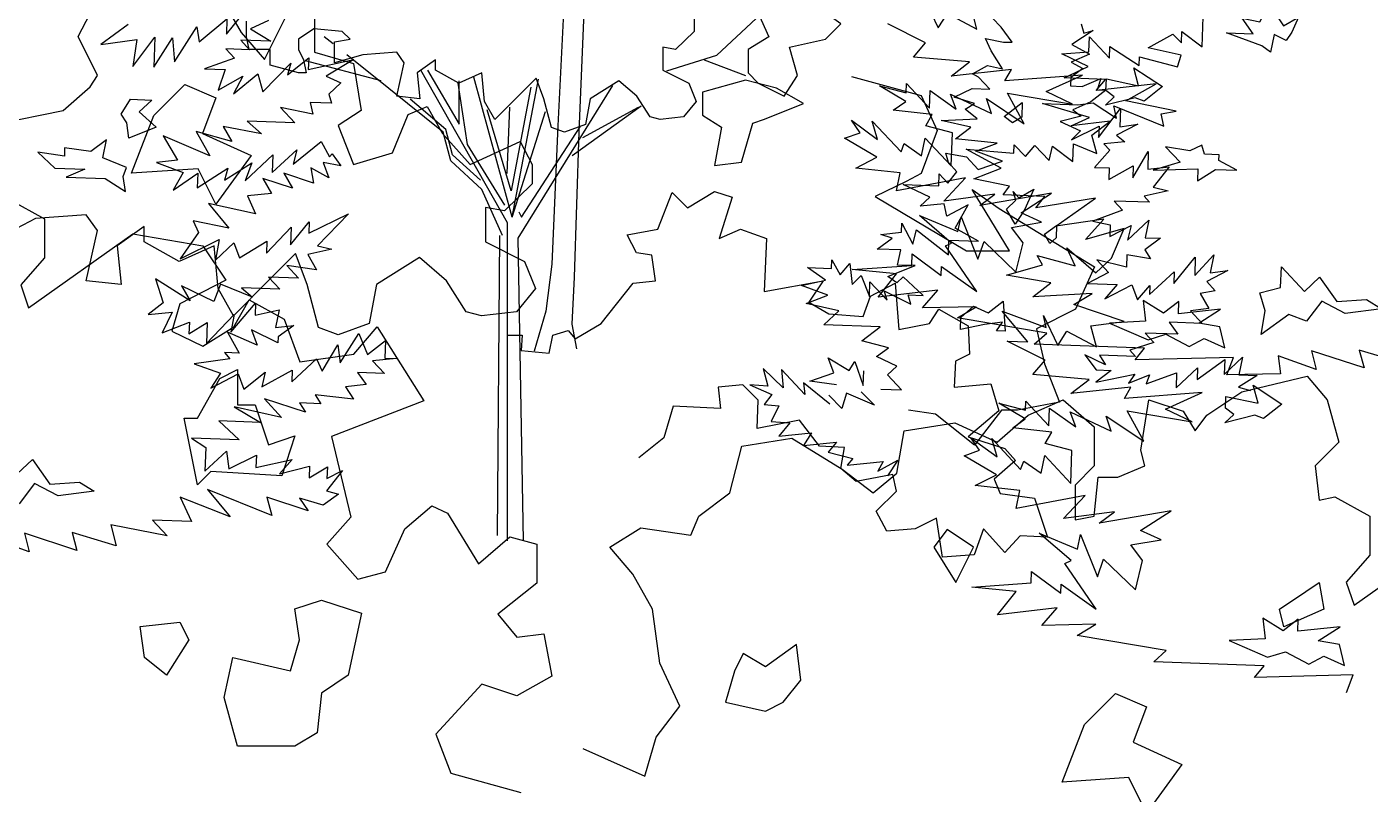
# Model space of a CAD drawing. Header units: inches. Extents: x 11.9 to 85.3, y 21.1 to 37.4.
# Drawn here: x 39.151 to 39.69, y 23.274 to 23.582 of the extents above; entities that cross this region are included whole.
import ezdxf

# ---------------------------------------------------------------- set-up
doc = ezdxf.new("R2010")
doc.units = ezdxf.units.IN
doc.header["$MEASUREMENT"] = 0
doc.layers.add('CAY', color=94, linetype='Continuous')
doc.layers.add('CAY-3', color=61, linetype='Continuous')

# ---------------------------------------------------------------- blocks, each defined once
blk = doc.blocks.new('A$C76451831')
at = {"layer": 'CAY'}
for p, q in [((2449, 1990.1), (2441.2, 1998.5)), ((2520.7, 1993), (2523.1, 1984.8)), ((2459, 1976.6), (2449, 1990.1)), ((2531.4, 1987.2), (2512.4, 1974.7)), ((2523.1, 1984.8), (2531.4, 1987.2)), ((2435.1, 1980.1), (2451.3, 1976.8)), ((2440.1, 1969.1), (2435.1, 1980.1)), ((2450.4, 1952.9), (2440.1, 1969.1)), ((2451.3, 1976.8), (2459, 1976.6)), ((2512.4, 1974.7), (2527.9, 1966)), ((2527.9, 1966), (2511.8, 1958.9)), ((2511.8, 1958.9), (2522, 1953.1)), ((2423.5, 1948.4), (2437, 1956)), ((2428.9, 1945.4), (2423.5, 1948.4)), ((2438.9, 1934.7), (2428.9, 1945.4)), ((2437, 1956), (2450.4, 1952.9)), ((2511.3, 1945.3), (2511.1, 1937.6)), ((2522, 1953.1), (2511.3, 1945.3)), ((2407, 1927.6), (2423.1, 1935.2)), ((2423.1, 1935.2), (2438.9, 1934.7)), ((2511.1, 1937.6), (2521.5, 1937.2)), ((2521.5, 1937.2), (2538.1, 1944.4)), ((2542.7, 1933.8), (2529.2, 1923.4)), ((2538.1, 1944.4), (2535, 1934)), ((2535, 1934), (2542.7, 1933.8)), ((2425.3, 1922), (2407, 1927.6)), ((2417, 1916.8), (2425.3, 1922)), ((2529.2, 1923.4), (2513.1, 1916.2)), ((2427.6, 1908.3), (2417, 1916.8)), ((2520.6, 1910.5), (2501.8, 1905.7)), ((2513.1, 1916.2), (2520.6, 1910.5)), ((2536.2, 1891.4), (2555.7, 1917.4)), ((2555.7, 1917.4), (2555.1, 1901.1)), ((2395.4, 1906.7), (2427.6, 1908.3)), ((2421.9, 1900.8), (2395.4, 1906.7)), ((2408.4, 1890.4), (2421.9, 1900.8)), ((2501.8, 1905.7), (2520.1, 1897.4)), ((2512.1, 1889.5), (2536.6, 1901.8)), ((2520.1, 1897.4), (2512.1, 1889.5)), ((2536.6, 1901.8), (2536.2, 1891.4)), ((2571.1, 1903.3), (2552.1, 1893.5)), ((2555.1, 1901.1), (2571.1, 1903.3)), ((2445.4, 1886.4), (2408.4, 1890.4)), ((2426.6, 1879.3), (2445.4, 1886.4)), ((2559.6, 1887.8), (2541, 1885.8)), ((2541, 1885.8), (2546.2, 1880.1)), ((2552.1, 1893.5), (2559.6, 1887.8)), ((2402.2, 1869.3), (2399.8, 1877.6)), ((2399.8, 1877.6), (2418.2, 1874.2)), ((2418.2, 1874.2), (2428.7, 1862.9)), ((2450.3, 1870.4), (2426.6, 1879.3)), ((2546.2, 1880.1), (2532.6, 1864.8)), ((2566.7, 1855.4), (2580.6, 1878.9)), ((2580.6, 1878.9), (2580.1, 1863.1)), ((2401.6, 1850.7), (2409.6, 1860.9)), ((2409.6, 1860.9), (2402.2, 1869.3)), ((2428.7, 1862.9), (2450.3, 1870.4)), ((2532.6, 1864.8), (2545.7, 1864.3)), ((2545.3, 1853.9), (2567, 1866.3)), ((2545.7, 1864.3), (2545.3, 1853.9)), ((2567, 1866.3), (2566.7, 1855.4)), ((2580.1, 1863.1), (2599.2, 1865.2)), ((2599.2, 1865.2), (2585, 1847.1)), ((2361.6, 1849.4), (2393.3, 1848.3)), ((2385.3, 1838.2), (2361.6, 1849.4)), ((2393.3, 1848.3), (2393.7, 1859.2)), ((2393.7, 1859.2), (2401.6, 1850.7)), ((2376.8, 1830.3), (2385.3, 1838.2)), ((2598.4, 1843.9), (2577, 1839.2)), ((2577, 1839.2), (2581.8, 1833.6)), ((2585, 1847.1), (2598.4, 1843.9)), ((1563, 1836), (1594.3, 1818.9)), ((2398.2, 1832.3), (2376.8, 1830.3)), ((2400.5, 1821.3), (2398.2, 1832.3)), ((2419.5, 1831.5), (2400.5, 1821.3)), ((2407.9, 1810.6), (2419.5, 1831.5)), ((2557.5, 1826.7), (2530.9, 1816.8)), ((2581.8, 1833.6), (2550.1, 1834.7)), ((2550.1, 1834.7), (2557.5, 1826.7)), ((1594.3, 1818.9), (1594.3, 1784.1)), ((2360.1, 1806.9), (2360.4, 1815)), ((2360.4, 1815), (2370.2, 1796.1)), ((2530.9, 1816.8), (2546.6, 1813.5)), ((2546.6, 1813.5), (2546.3, 1803.1)), ((2546.3, 1803.1), (2565.2, 1812.8)), ((2562, 1799.8), (2581.2, 1817.7)), ((2565.2, 1812.8), (2562, 1799.8)), ((2581.2, 1817.7), (2577.9, 1802)), ((1580.1, 1739.3), (1673.3, 1805.4)), ((1673.3, 1805.4), (1735.8, 1794.7)), ((2338.3, 1791.8), (2351.8, 1801.7)), ((2341.5, 1804.8), (2360.1, 1806.9)), ((2351.8, 1801.7), (2341.5, 1804.8)), ((2370.2, 1796.1), (2373.4, 1809.1)), ((2373.4, 1809.1), (2402, 1786.8)), ((2428.8, 1799), (2407.9, 1810.6)), ((2591.5, 1801.5), (2577.6, 1791.1)), ((2577.9, 1802), (2591.5, 1801.5)), ((1735.8, 1794.7), (1756.4, 1764.1)), ((2359.6, 1791), (2338.3, 1791.8)), ((2356.4, 1777.5), (2359.6, 1791)), ((2402, 1786.8), (2402.5, 1799.9)), ((2402.5, 1799.9), (2428.8, 1799)), ((2577.6, 1791.1), (2582.7, 1783.2)), ((1594.3, 1784.1), (1573, 1759.9)), ((2297.4, 1774.6), (2297.7, 1782.3)), ((2297.7, 1782.3), (2305.3, 1768.9)), ((2305.3, 1768.9), (2313.9, 1779)), ((2313.9, 1779), (2315.9, 1760.3)), ((2347.9, 1767.4), (2372.2, 1777)), ((2372.2, 1777), (2356.4, 1777.5)), ((2561.2, 1775.8), (2534.7, 1782.2)), ((2534.7, 1782.2), (2545.1, 1770.9)), ((2561.5, 1786.7), (2561.2, 1775.8)), ((2582.7, 1783.2), (2561.5, 1786.7)), ((2603.3, 1761.2), (2622.6, 1784.5)), ((2622.1, 1768.2), (2639, 1786.7)), ((2622.6, 1784.5), (2622.1, 1768.2)), ((2639, 1786.7), (2635.8, 1770.5)), ((2292, 1763.9), (2276.1, 1775.3)), ((2276.1, 1775.3), (2297.4, 1774.6)), ((2315.9, 1760.3), (2323.9, 1768.2)), ((2323.9, 1768.2), (2331.4, 1749.4)), ((2355.9, 1761.7), (2347.9, 1767.4)), ((2361.5, 1766.9), (2355.9, 1761.7)), ((2379.5, 1750.4), (2361.5, 1766.9)), ((2545.1, 1770.9), (2526.2, 1761.2)), ((2581.6, 1751.1), (2603.6, 1771.6)), ((2603.6, 1771.6), (2603.3, 1761.2)), ((2651.7, 1772.6), (2632.8, 1762.9)), ((2635.8, 1770.5), (2651.7, 1772.6)), ((1573, 1759.9), (1580.1, 1739.3)), ((1756.4, 1764.1), (1715.1, 1742.8)), ((2270.6, 1759.2), (2292, 1763.9)), ((2294.3, 1750.7), (2270.6, 1759.2)), ((2331.4, 1749.4), (2331.9, 1762.5)), ((2331.9, 1762.5), (2347.1, 1746.1)), ((2347.1, 1746.1), (2344.7, 1754.4)), ((2344.7, 1754.4), (2368.3, 1742.7)), ((2526.2, 1761.2), (2552.9, 1760.2)), ((2552.9, 1760.2), (2541.6, 1747.5)), ((2541.6, 1747.5), (2566, 1759.8)), ((2566, 1759.8), (2571, 1746.5)), ((2571, 1746.5), (2581.9, 1759.2)), ((2581.9, 1759.2), (2581.6, 1751.1)), ((2640.2, 1754.5), (2627, 1752.2)), ((2632.8, 1762.9), (2640.2, 1754.5)), ((1715.1, 1742.8), (1708.1, 1718.6)), ((1763.5, 1722.2), (1777.1, 1746.4)), ((1777.1, 1746.4), (1808.3, 1729.3)), ((2275, 1743.2), (2294.3, 1750.7)), ((2304.2, 1736.7), (2275, 1743.2)), ((2365.9, 1750.9), (2379.5, 1750.4)), ((2368.3, 1742.7), (2365.9, 1750.9)), ((2627, 1752.2), (2634.6, 1738.8)), ((1808.3, 1729.3), (1822.5, 1690.9)), ((2290.6, 1724.1), (2304.2, 1736.7)), ((2634.6, 1738.8), (2618.3, 1736.6)), ((2618.3, 1736.6), (2628.7, 1725.4)), ((1708.1, 1718.6), (1735.8, 1705.1)), ((1735.8, 1705.1), (1763.5, 1722.2)), ((1870.8, 1698), (1891.4, 1722.2)), ((1891.4, 1722.2), (1933.3, 1656.1)), ((2340.9, 1722.3), (2290.6, 1724.1)), ((2324.6, 1709.7), (2340.9, 1722.3)), ((2577.7, 1716.8), (2585.5, 1708.3)), ((2607.1, 1715.7), (2577.7, 1716.8)), ((2628.7, 1725.4), (2599.3, 1726.4)), ((2599.3, 1726.4), (2607.1, 1715.7)), ((2348.4, 1703.5), (2324.6, 1709.7)), ((2585.5, 1708.3), (2564, 1701.4)), ((1822.5, 1690.9), (1870.8, 1698)), ((2294.6, 1694.5), (2313.2, 1683.4)), ((2299.6, 1681.1), (2294.6, 1694.5)), ((2337.7, 1695.7), (2348.4, 1703.5)), ((2356, 1687.3), (2337.7, 1695.7)), ((2524, 1697.3), (2533.9, 1683.8)), ((2542.3, 1688.5), (2524, 1697.3)), ((2569.2, 1695.7), (2537.1, 1696.9)), ((2537.1, 1696.9), (2542.3, 1688.5)), ((2564, 1701.4), (2569.2, 1695.7)), ((2624.3, 1675.2), (2648.9, 1693)), ((2648.4, 1679.8), (2664.8, 1695.1)), ((2648.9, 1693), (2648.4, 1679.8)), ((2664.8, 1695.1), (2661.6, 1679.4)), ((2236.3, 1685.2), (2240.6, 1669.3)), ((2254.4, 1667.9), (2236.3, 1685.2)), ((2252.8, 1684.1), (2254.4, 1667.9)), ((2273.6, 1662), (2252.8, 1684.1)), ((2278, 1673.7), (2299.6, 1681.1)), ((2313.2, 1683.4), (2318.5, 1691.4)), ((2318.5, 1691.4), (2325.9, 1669.8)), ((2325.9, 1669.8), (2326.4, 1682.9)), ((2347.5, 1679.5), (2356, 1687.3)), ((2547.5, 1683.4), (2533.6, 1673)), ((2533.9, 1683.8), (2547.5, 1683.4)), ((2578.8, 1671.4), (2605.9, 1681.3)), ((2605.4, 1667.7), (2624.6, 1685.6)), ((2605.9, 1681.3), (2605.4, 1667.7)), ((2624.6, 1685.6), (2624.3, 1675.2)), ((2224.6, 1670.4), (2244.1, 1661.9)), ((2240.6, 1669.3), (2224.6, 1670.4)), ((2272.6, 1672.4), (2273.6, 1662)), ((2295.9, 1653.3), (2272.6, 1672.4)), ((2301.9, 1670.6), (2278, 1673.7)), ((2360.2, 1665.9), (2347.5, 1679.5)), ((2533.6, 1673), (2568.7, 1679.9)), ((2568.7, 1679.9), (2563, 1671.9)), ((2563, 1671.9), (2581.8, 1679.4)), ((2581.8, 1679.4), (2578.8, 1671.4)), ((2677.9, 1678.8), (2661.2, 1668.5)), ((2661.2, 1668.5), (2672, 1665.4)), ((2661.6, 1679.4), (2677.9, 1678.8)), ((2664.3, 1664.1), (2722.6, 1678.3)), ((2722.6, 1678.3), (2740.3, 1657)), ((2244.1, 1661.9), (2237.2, 1653)), ((2306.7, 1649.3), (2295.1, 1661.4)), ((2310.8, 1662.9), (2306.7, 1649.3)), ((2336, 1652.2), (2310.8, 1662.9)), ((2323.9, 1664.2), (2336, 1652.2)), ((2341.7, 1666.5), (2360.2, 1665.9)), ((2473.2, 1643.5), (2504.5, 1657)), ((2504.5, 1657), (2532.2, 1632.9)), ((2574, 1612.2), (2581.1, 1657)), ((2581.1, 1657), (2611.8, 1647)), ((2633, 1643.5), (2664.3, 1664.1)), ((2740.3, 1657), (2750.9, 1619.3)), ((1933.3, 1656.1), (1850.8, 1624.3)), ((2237.2, 1653), (2250.5, 1651.6)), ((2250.5, 1651.6), (2243.7, 1637.7)), ((2611.8, 1647), (2622.4, 1629.3)), ((2243.7, 1637.7), (2260.2, 1636.6)), ((2260.2, 1636.6), (2250.4, 1624.7)), ((2362.4, 1629.3), (2407.8, 1636.4)), ((2407.8, 1636.4), (2445.5, 1619.3)), ((2445.5, 1619.3), (2473.2, 1643.5)), ((2532.2, 1632.9), (2532.2, 1598.1)), ((2622.4, 1629.3), (2633, 1643.5)), ((1850.8, 1624.3), (1867.9, 1552.3)), ((2217.3, 1615.8), (2262.1, 1622.8)), ((2250.4, 1624.7), (2279.7, 1627.6)), ((2262.1, 1622.8), (2306.9, 1595.1)), ((2279.7, 1627.6), (2272.6, 1616.4)), ((2355.9, 1591.6), (2362.4, 1629.3)), ((2206.7, 1573.9), (2217.3, 1615.8)), ((2272.6, 1616.4), (2301.9, 1619.3)), ((2301.9, 1619.3), (2294.6, 1610.4)), ((2294.6, 1610.4), (2316.5, 1604.8)), ((2577.6, 1598.1), (2574, 1612.2)), ((2750.9, 1619.3), (2729.7, 1598.1)), ((2316.5, 1604.8), (2311.6, 1598.8)), ((2311.6, 1598.8), (2343.6, 1601.9)), ((2339, 1593.3), (2356.7, 1603.2)), ((2343.6, 1601.9), (2339, 1593.3)), ((2356.7, 1603.2), (2347.6, 1589.1)), ((2532.2, 1598.1), (2515.1, 1580.9)), ((2553.4, 1588), (2577.6, 1598.1)), ((2729.7, 1598.1), (2733.2, 1567.4)), ((2306.9, 1595.1), (2334.7, 1573.9)), ((2334.7, 1573.9), (2355.9, 1591.6)), ((2532.2, 1553.2), (2535.7, 1588)), ((2535.7, 1588), (2553.4, 1588)), ((2179, 1553.2), (2206.7, 1573.9)), ((2515.1, 1580.9), (2515.1, 1549.7)), ((1916.2, 1541.7), (1940.4, 1562.3)), ((1940.4, 1562.3), (1954.5, 1555.8)), ((2733.2, 1567.4), (2747.4, 1570.3)), ((2747.4, 1570.3), (2778.6, 1553.2)), ((1867.9, 1552.3), (1846.6, 1528.1)), ((1954.5, 1555.8), (1982.2, 1510.4)), ((2171.9, 1536.1), (2179, 1553.2)), ((2515.1, 1549.7), (2532.2, 1553.2)), ((2778.6, 1553.2), (2778.6, 1518.4)), ((1899.1, 1503.3), (1916.2, 1541.7)), ((2099.4, 1525.5), (2127.1, 1542.6)), ((2127.1, 1542.6), (2171.9, 1536.1)), ((2764.5, 1473.6), (2857.6, 1539.7)), ((1846.6, 1528.1), (1874.3, 1496.9)), ((1982.2, 1510.4), (2010, 1534.6)), ((2010, 1534.6), (2034.1, 1528.1)), ((2034.1, 1528.1), (2034.1, 1493.3)), ((2120, 1501.3), (2099.4, 1525.5)), ((2778.6, 1518.4), (2757.4, 1494.2)), ((1874.3, 1496.9), (1899.1, 1503.3)), ((2137.7, 1470.1), (2120, 1501.3)), ((2034.1, 1493.3), (1999.3, 1465.6)), ((2757.4, 1494.2), (2764.5, 1473.6)), ((1999.3, 1465.6), (2016.4, 1445)), ((2144.2, 1421.7), (2137.7, 1470.1)), ((2016.4, 1445), (2040.6, 1447.9)), ((2040.6, 1447.9), (2047.7, 1410.1)), ((2161.9, 1383.3), (2144.2, 1421.7)), ((2047.7, 1410.1), (2016.4, 1392.5)), ((1985.2, 1403.1), (1943.9, 1358.2)), ((2016.4, 1392.5), (1985.2, 1403.1)), ((2140.7, 1355.6), (2161.9, 1383.3)), ((1943.9, 1358.2), (1957.5, 1323.4)), ((2075.2, 1345.6), (2130.6, 1320.8)), ((2130.6, 1320.8), (2140.7, 1355.6)), ((1957.5, 1323.4), (2020, 1306.3)), ((4834.4, 569.5), (4869.4, 602.2)), ((5268, 577.1), (5268.9, 603.8)), ((5219.9, 576), (5241.7, 588.4)), ((5241.7, 588.4), (5249.5, 580.4)), ((5249.5, 580.4), (5249.9, 590.8)), ((5249.9, 590.8), (5268, 577.1)), ((4491.5, 579.5), (4483.4, 586)), ((5166.8, 572.4), (5167.3, 586)), ((5167.3, 586), (5185.2, 566.8)), ((5185.2, 566.8), (5185.5, 577.2)), ((5185.5, 577.2), (5211.7, 560.4)), ((4534.5, 546.7), (4466.9, 564.4)), ((4541.2, 539.6), (4503.7, 569.7)), ((4789.6, 555.4), (4834.4, 569.5)), ((4823, 565.2), (4860, 551.4)), ((5142.7, 570.6), (5166.8, 572.4)), ((5166.3, 559.3), (5142.7, 570.6)), ((5211.7, 560.4), (5212, 568.1)), ((5212, 568.1), (5246.1, 559.2)), ((5249.2, 569.6), (5219.9, 576)), ((5246.1, 559.2), (5249.2, 569.6)), ((4647.3, 419.7), (4569.9, 556)), ((4575.8, 556.2), (4604.1, 507.8)), ((5144.7, 549.2), (5166.3, 559.3)), ((4602.9, 544.4), (4611.2, 489.7)), ((4604.1, 507.8), (4604.1, 546.7)), ((4651.6, 424.8), (4617.3, 549.9)), ((4668.2, 540.8), (4650.5, 448.4)), ((4651.6, 424.8), (4675, 548.1)), ((4656.8, 405.9), (4741.3, 542.4)), ((5181.8, 547.9), (5144.7, 549.2)), ((5173.3, 537.8), (5181.8, 547.9)), ((5227, 544), (5173.3, 537.8)), ((5199.7, 528.7), (5227, 544)), ((4589.9, 500.7), (4541.2, 539.6)), ((4592.3, 503.1), (4560.4, 530.2)), ((5244.7, 519.4), (5199.7, 528.7)), ((4650.5, 448.4), (4629.2, 520.8)), ((4646.9, 463.7), (4649.3, 523.1)), ((4651.6, 424.8), (4681.2, 519.2)), ((4705.1, 479.9), (4766.8, 524.3)), ((4714.5, 496), (4764.5, 523.1)), ((5125.3, 526.3), (5157, 525.2)), ((5167.5, 513.9), (5125.3, 526.3)), ((5157, 525.2), (5170.6, 527)), ((5170.6, 527), (5191.5, 513.1)), ((5189.1, 524.1), (5233.8, 506.2)), ((5191.5, 513.1), (5189.1, 524.1)), ((5231.5, 517.1), (5244.7, 519.4)), ((5233.8, 506.2), (5231.5, 517.1)), ((4659.9, 424.8), (4712.2, 505.4)), ((5150.9, 506.4), (5167.5, 513.9)), ((5185.9, 510.6), (5150.9, 506.4)), ((5169.6, 498), (5185.9, 510.6)), ((4596.6, 475.1), (4589.9, 500.7)), ((4598.2, 480.3), (4592.3, 503.1)), ((5174, 481.5), (5169.6, 498)), ((4623.3, 457.8), (4598.2, 480.3)), ((4611.2, 489.7), (4644.6, 435.4)), ((5057.3, 485.6), (5099.7, 481.8)), ((5088.4, 468.6), (5057.3, 485.6)), ((5099.7, 481.8), (5100, 489.5)), ((5100, 489.5), (5110.1, 478.8)), ((5110.1, 478.8), (5118.6, 488.9)), ((5118.6, 488.9), (5131.2, 475.3)), ((5131.2, 475.3), (5134.4, 488.3)), ((5134.4, 488.3), (5152.5, 474.6)), ((5152.5, 474.6), (5153.1, 490.4)), ((5153.1, 490.4), (5174, 481.5)), ((4624.5, 449.6), (4596.6, 475.1)), ((5064.1, 459.1), (5088.4, 468.6)), ((5096, 452.5), (5064.1, 459.1)), ((4643, 408.3), (4624.5, 449.6)), ((5062.5, 449.6), (5086.7, 432.5)), ((5090.3, 444.6), (5096, 452.5)), ((5127.4, 443.3), (5090.3, 444.6)), ((5119.3, 433.1), (5127.4, 443.3)), ((5172.7, 441.7), (5119.3, 433.1)), ((5137.3, 416.6), (5172.7, 441.7)), ((4657.5, 429.5), (4659.9, 424.8)), ((5180.2, 422.8), (5137.3, 416.6)), ((5163.7, 404.8), (5180.2, 422.8)), ((4638.3, 140.1), (4640.6, 408.3)), ((4647.3, 135.4), (4647.3, 419.7)), ((5198.4, 414.5), (5163.7, 404.8)), ((5187.1, 388.1), (5198.4, 414.5)), ((4661.5, 135.4), (4656.8, 405.9)), ((5154.7, 381.1), (5147.1, 397.2)), ((5147.1, 397.2), (5173, 375)), ((5120.6, 390.5), (5154.7, 381.1)), ((5125.3, 382.1), (5120.6, 390.5)), ((5173, 375), (5187.1, 388.1)), ((5093.2, 372.8), (5125.3, 382.1)), ((5132.9, 366), (5093.2, 372.8)), ((5171.9, 380.3), (5154.8, 342.6)), ((5116.6, 353.4), (5132.9, 366)), ((5169.7, 356.6), (5116.6, 353.4)), ((5153.5, 346.7), (5169.7, 356.6)), ((5112.4, 313.2), (5089.4, 340.8)), ((5089.4, 340.8), (5128.7, 326.2)), ((5154.8, 342.6), (5120.1, 324.9)), ((5126.4, 336.8), (5139.1, 310)), ((5128.7, 326.2), (5126.4, 336.8)), ((5198.3, 331.5), (5153.5, 346.7)), ((5120.1, 324.9), (5127.1, 293.6)), ((5168.7, 327.6), (5198.3, 331.5)), ((5173.5, 308.8), (5168.7, 327.6)), ((5093.9, 313.9), (5112.4, 313.2)), ((5127.7, 296.8), (5093.9, 313.9)), ((5139.1, 310), (5147.2, 322.9)), ((5147.2, 322.9), (5173.5, 308.8)), ((5116.8, 284), (5127.7, 296.8)), ((5127.1, 293.6), (5140.7, 259.4)), ((5167, 279.6), (5116.8, 284)), ((5150.7, 267), (5167, 279.6)), ((5204.4, 272.8), (5150.7, 267)), ((5198.6, 262.6), (5204.4, 272.8)), ((5268.1, 267.9), (5198.6, 262.6)), ((5235.4, 253.2), (5268.1, 267.9)), ((5029.8, 248.8), (5005.7, 252.3)), ((5088.8, 252.3), (5064.6, 221)), ((5110, 244.4), (5086.5, 258.4)), ((5086.5, 258.4), (5110.3, 252.1)), ((5103, 252.3), (5088.8, 252.3)), ((5140.7, 259.4), (5103, 252.3)), ((5110.3, 252.1), (5110.6, 260.2)), ((5110.6, 260.2), (5131.1, 238.2)), ((5131.1, 238.2), (5131.7, 254.1)), ((5131.7, 254.1), (5155.1, 237.4)), ((5259, 241.9), (5235.4, 253.2)), ((5064.6, 221), (5029.8, 248.8)), ((5098.9, 236.6), (5110, 244.4)), ((5155.1, 237.4), (5150.1, 250.7)), ((5150.1, 250.7), (5186.7, 233.6)), ((5186.7, 233.6), (5182.2, 246.9)), ((5182.2, 246.9), (5215.8, 224.4)), ((5200.9, 251.6), (5259, 241.9)), ((5215.8, 224.4), (5200.9, 251.6)), ((5133.6, 232.7), (5098.9, 236.6)), ((5127.8, 222.5), (5133.6, 232.7)), ((5055.4, 211.4), (5069.2, 216.4)), ((5069.2, 216.4), (5061.4, 227.5)), ((5061.4, 227.5), (5084.8, 210.4)), ((5080, 226.9), (5105.7, 199.2)), ((5084.8, 210.4), (5080, 226.9)), ((5151.6, 216.2), (5127.8, 222.5)), ((5150.6, 186.8), (5151.6, 216.2)), ((5084.3, 194.5), (5055.4, 211.4)), ((5105.7, 199.2), (5108.7, 206.8)), ((5108.7, 206.8), (5124.2, 195.8)), ((5124.2, 195.8), (5127.5, 211.6)), ((5127.5, 211.6), (5150.6, 186.8)), ((5065.3, 184.8), (5084.3, 194.5)), ((5105.1, 180.6), (5065.3, 184.8)), ((5101.8, 164.4), (5105.1, 180.6)), ((5163.4, 175.9), (5101.8, 164.4)), ((5144.1, 155.3), (5163.4, 175.9)), ((5189.6, 161.4), (5144.1, 155.3)), ((5240.4, 162.3), (5176.1, 151.4)), ((5176.1, 151.4), (5189.6, 161.4)), ((5213, 144.7), (5240.4, 162.3)), ((5231.3, 136.3), (5213, 144.7)), ((5150.9, 117.8), (5122.3, 142.4)), ((5122.3, 142.4), (5156.7, 128.1)), ((5156.7, 128.1), (5159.4, 141.1)), ((5159.4, 141.1), (5174.4, 103.4)), ((5204.4, 131.8), (5231.3, 136.3)), ((5214.8, 117.9), (5204.4, 131.8)), ((5115.3, 97.8), (5115.7, 108.2)), ((5115.7, 108.2), (5141.7, 88.7)), ((5145.4, 115.3), (5150.9, 117.8)), ((5173.4, 74.4), (5145.4, 115.3)), ((5174.4, 103.4), (5180, 119.1)), ((5180, 119.1), (5208.5, 91.8)), ((5208.5, 91.8), (5214.8, 117.9)), ((5062.2, 94.2), (5115.3, 97.8)), ((5141.7, 88.7), (5142, 96.8)), ((5142, 96.8), (5173.4, 74.4)), ((5101.9, 90.1), (5062.2, 94.2)), ((5085.3, 69.4), (5101.9, 90.1)), ((5138.6, 75.7), (5085.3, 69.4)), ((5124.9, 59.8), (5138.6, 75.7)), ((5172.9, 60.9), (5124.9, 59.8)), ((5156.3, 51), (5172.9, 60.9)), ((5236, 37.4), (5156.3, 51)), ((5224.8, 27.3), (5236, 37.4)), ((5323.5, 23.9), (5224.8, 27.3)), ((5314.9, 13.3), (5323.5, 23.9)), ((5402.9, 15.7), (5314.9, 13.3)), ((5396.9, 0), (5402.9, 15.7))]:
    blk.add_line(p, q, dxfattribs=at)
for points in [[(2451.7, 1910.2), (2468, 1922.8), (2467.5, 1909.6), (2459.2, 1904.5)], [(2453.8, 1827.6), (2462.2, 1835.5), (2459.8, 1843.3), (2465, 1837.6), (2478.4, 1845.3), (2470.1, 1827), (2461.5, 1814.2)], [(2452.7, 1718.4), (2445, 1718.7), (2450.2, 1726.6), (2434.3, 1724.5), (2412.8, 1719.8), (2413.2, 1730.7), (2424.4, 1740.7), (2437.4, 1734.8), (2450.9, 1745.2)], [(1750.8, 1676.2), (1766.7, 1684.2), (1766.7, 1652.5), (1782.5, 1652.5), (1794.4, 1616.8), (1818.1, 1624.8), (1806.3, 1589.1), (1742.9, 1593.1), (1731.1, 1581.2), (1719.2, 1640.6), (1731.1, 1640.6)], [(2424.5, 1525.4), (2400.8, 1541.2), (2388.9, 1525.4), (2408.7, 1493.7)], [(2721.4, 1485.8), (2733.3, 1493.7), (2737.3, 1469.9), (2701.6, 1454.1), (2697.7, 1469.9)], [(1754.8, 1391.1), (1762.7, 1426.7), (1814.2, 1414.8), (1822.1, 1442.6), (1818.1, 1470.3), (1841.9, 1478.2), (1877.5, 1466.3), (1865.7, 1410.9), (1841.9, 1395), (1837.9, 1359.4), (1818.1, 1347.5), (1766.7, 1347.5)], [(1683.5, 1426.7), (1679.6, 1454.5), (1715.2, 1458.4), (1723.1, 1442.6), (1703.3, 1410.9)], [(2270.1, 1406.6), (2266.2, 1438.3), (2238.4, 1418.5), (2218.7, 1430.3), (2210.7, 1414.5), (2202.8, 1386.8), (2238.4, 1378.9), (2254.3, 1386.8)], [(2523.5, 1367), (2551.2, 1394.7), (2578.9, 1382.8), (2567, 1351.1), (2610.6, 1331.3), (2578.9, 1287.8), (2563.1, 1319.5), (2503.7, 1315.5)], [(4892.2, 660), (4885.5, 671.4), (4869.4, 671.4), (4869.4, 643.8), (4852.9, 632), (4836.8, 636.8), (4843.9, 609.2), (4871.4, 606.9), (4880.8, 586), (4862.3, 574.6), (4862.3, 553.8), (4871.4, 544.4), (4894.6, 533), (4906.4, 551.4), (4899.3, 576.6), (4931.5, 583.7), (4945.3, 597.4), (4922.5, 613.6), (4915.4, 636.8), (4889.8, 630.1)], [(5321.5, 577.9), (5289.7, 589.5), (5313.7, 588.6), (5303.8, 602.6), (5319.5, 599.3), (5327.8, 614.9), (5340.7, 595.8), (5354.1, 603.5), (5348.2, 590.1), (5343, 582.6), (5332.3, 588), (5329, 572.2)], [(4307.3, 508.9), (4302.2, 516.8), (4310.3, 530.1), (4329.4, 529.4), (4318.1, 518.9), (4333.5, 505.2), (4309.1, 495.2)], [(4303.8, 461), (4306.8, 469), (4285.8, 477.9), (4289, 493.7), (4275.1, 483.3), (4251.6, 486.8), (4251.4, 479.1), (4227.5, 482.7), (4242.8, 468.5), (4269.5, 467.6), (4253, 460.5), (4287.8, 459.2), (4306, 447.7)], [(5270.1, 480.9), (5267.7, 489.1), (5257.1, 484.1), (5235.4, 487.5), (5248.5, 473.9), (5224.3, 466.6), (5264.2, 467.9), (5263.8, 457.1), (5280, 467.4), (5299.1, 466.7), (5283, 475.4), (5283.2, 480.4)], [(1332, 374.8), (1332.4, 385.2), (1361.2, 379.2), (1356.8, 395.2), (1382.5, 378.5), (1366.1, 365.4), (1358.1, 368.4), (1331.6, 361.7), (1339.5, 369.1)], [(1037.6, 376.9), (1009.9, 384), (971.5, 373.4), (971.5, 352.7), (988.6, 342.1), (982.2, 307.9), (1006.3, 310.8), (1016.4, 345.6), (1027, 349.2), (1061.8, 363.3)], [(5288.9, 254), (5289.3, 264.4), (5318.1, 258.4), (5313.6, 274.5), (5339.3, 257.7), (5323, 244.7), (5315, 247.7), (5288.4, 240.9), (5296.4, 248.3)], [(1474.2, 178.1), (1469.4, 194.1), (1488.1, 198.9), (1488.8, 217.4), (1509.3, 195.4), (1522.9, 208.1), (1538.4, 186.2), (1564.8, 188), (1578.1, 179.9), (1545.8, 175.6), (1524.8, 186.7), (1511.1, 168.6), (1495.4, 174.6), (1470.8, 156.9)], [(4174.2, 178.1), (4169.4, 194.1), (4188.1, 198.9), (4188.8, 217.4), (4209.3, 195.4), (4222.9, 208.1), (4238.4, 186.2), (4264.8, 188), (4278.1, 179.9), (4245.8, 175.6), (4224.8, 186.7), (4211.1, 168.6), (4195.4, 174.6), (4170.8, 156.9)], [(1438.2, 144.9), (1433.9, 163.6), (1414.9, 167), (1434.4, 179.5), (1396.7, 175.3), (1397, 186.2), (1383.5, 175.8), (1365.4, 187.3), (1367.4, 168.6), (1335.2, 167), (1369.6, 152.2), (1385.6, 157.1), (1406.5, 146), (1419.9, 153.2)], [(5395.1, 24.1), (5390.7, 42.8), (5371.8, 46.2), (5391.3, 58.7), (5353.5, 54.6), (5353.9, 65.4), (5340.4, 55), (5322.2, 66.5), (5324.3, 47.9), (5292.1, 46.3), (5326.4, 31.5), (5342.5, 36.4), (5363.4, 25.2), (5376.8, 32.4)]]:
    blk.add_lwpolyline(points, close=True, dxfattribs=at)
for points in [[(2492.6, 1796.8), (2487.9, 1805.1), (2498.6, 1812.9), (2498.2, 1802), (2492.6, 1796.8)], [(1169.5, 457.5), (1182.2, 430.8), (1190.3, 443.7), (1216.6, 429.6), (1211.8, 448.3)], [(1597.7, 131.1), (1558.2, 142.9), (1562.6, 126.9), (1515.6, 142.2), (1520, 125.7), (1486, 137.8), (1488.1, 121.8), (1440.1, 120.8), (1446.1, 136.4), (1358.1, 134.1), (1366.6, 144.6), (1267.9, 148.1), (1279.1, 158.1), (1199.4, 171.8), (1216.1, 181.6), (1168, 180.6), (1181.7, 196.4), (1128.5, 190.1), (1145, 210.9), (1105.3, 215), (1158.5, 218.6), (1158.8, 229), (1184.9, 209.5), (1185.2, 217.6), (1216.5, 195.2), (1188.5, 236.1), (1194, 238.6), (1165.5, 263.2), (1199.8, 248.8), (1202.6, 261.9), (1217.6, 224.2), (1223.1, 239.9), (1251.6, 212.6), (1257.9, 238.7), (1247.6, 252.6), (1274.4, 257.1), (1256.2, 265.5), (1283.5, 283.1), (1219.2, 272.2), (1232.7, 282.1), (1187.2, 276), (1206.5, 296.7), (1144.9, 285.2), (1148.2, 301.4), (1108.5, 305.5), (1127.4, 315.3), (1098.5, 332.2), (1112.3, 337.1), (1104.5, 348.3), (1127.9, 331.1), (1123.1, 347.6), (1148.9, 320), (1151.8, 327.6), (1167.3, 316.6), (1170.6, 332.4), (1193.7, 307.5), (1194.8, 337), (1171, 343.2), (1176.8, 353.5), (1142, 357.4), (1153.2, 365.2), (1129.6, 379.1), (1153.4, 372.9), (1153.7, 381), (1174.2, 359), (1174.8, 374.8), (1198.2, 358.2), (1193.2, 371.5), (1229.8, 354.3), (1225.3, 367.6), (1258.9, 345.2), (1244, 372.4), (1302.2, 362.7), (1278.5, 373.9), (1311.2, 388.7), (1241.7, 383.4), (1247.5, 393.6), (1193.8, 387.8), (1210.1, 400.4), (1160, 404.8), (1170.8, 417.6), (1137, 434.6)], [(4308.5, 596.8), (4283.9, 579.1), (4316.2, 583.4), (4312.6, 559.5), (4332.1, 585.5), (4331.2, 558.8), (4348, 585), (4349.9, 563.6), (4369.6, 594.7), (4371.9, 581.4), (4396.6, 601.9), (4396.1, 588.3), (4421.2, 619.6)], [(4433.7, 600.6), (4417.6, 593), (4435.8, 581.9), (4409.1, 582.8), (4416.9, 574.4), (4395.7, 575.2), (4403.5, 566.7), (4376.5, 557.2), (4395, 556.6), (4388.9, 538.2), (4410.7, 550.6), (4402.4, 535), (4424.3, 552.8), (4428.8, 536.8), (4453.7, 562.3), (4450.6, 551.9), (4469.7, 567.1), (4469.3, 556.7), (4510, 565.7), (4485.4, 550.7), (4498.4, 544.8), (4487.6, 534.8), (4490, 526.5), (4471, 527.2), (4473.4, 516.7), (4444.6, 522.7), (4457.2, 509.1), (4414.7, 510.6), (4427.4, 499.2), (4393.2, 505.9), (4400.9, 492.5), (4369.1, 501.3), (4381.4, 479.5), (4339.5, 497.3), (4352.3, 475.6), (4333.6, 473.5), (4357.4, 464.5), (4348.7, 449), (4370.5, 464.1), (4370, 450.9), (4397.4, 468.6), (4394.3, 457.8), (4418.8, 473.3), (4412.8, 457.1), (4437.7, 480.3), (4437.1, 464.5), (4459.1, 485), (4455.9, 472), (4480.7, 492.4), (4488.3, 478.5), (4490.7, 481.2), (4498.5, 470.5), (4482.7, 473.7), (4487.7, 460), (4471.7, 468.7), (4473.9, 455), (4447.5, 464.1), (4455.2, 450.7), (4428.8, 459.3), (4436.5, 445.9), (4415.1, 443.9), (4422.2, 427.8), (4380, 437), (4398.2, 415), (4366.3, 421.6), (4371.3, 411), (4354.7, 387.5), (4389.7, 404.9), (4386.3, 386.4), (4402.7, 401.7), (4407.7, 388.4), (4432.3, 403.4), (4431.9, 392.6), (4454, 415.8), (4453.4, 400), (4470, 420.7), (4469.7, 410.3), (4505.2, 427.6), (4477.4, 399.1), (4490.4, 396), (4469, 391.3), (4476.7, 377.8), (4450.1, 381.5), (4460.6, 370.2), (4433.8, 371.2), (4443.9, 360.4), (4409.5, 361.6), (4419.6, 353.1), (4391, 365), (4385, 349.3), (4356.1, 363.5), (4363.8, 350.1), (4332.7, 369.7), (4339.7, 348.2), (4326.2, 337.8), (4347.6, 339.7), (4338.8, 321.5), (4363.1, 331), (4362.7, 320.6), (4379, 330.5), (4378.3, 311.9), (4403.2, 337.8), (4400, 322), (4422.2, 348), (4421.8, 337.1), (4443.2, 341.8), (4440, 326.1), (4456.3, 327.8), (4442.4, 317.8), (4442.2, 312.4), (4418.6, 324.1), (4423.6, 310.3), (4397.2, 322.1), (4407.5, 303.2), (4394.3, 303.7), (4399.1, 298), (4367.2, 293.7), (4391, 285.2), (4382.3, 271.9), (4406.8, 284.6), (4411.8, 270.9), (4430.9, 286.1), (4427.7, 273), (4455, 287.9), (4454.6, 277.5), (4476.6, 298.1), (4481.7, 287), (4495.6, 310.5), (4497.8, 294.6), (4514.6, 320.8), (4522.1, 301.9), (4538.4, 314.5), (4537.8, 298.6), (4548.2, 298.3), (4526.8, 296.3), (4537.3, 285.1), (4513.3, 285.9), (4521.1, 275.2), (4502.5, 273.1), (4509.8, 262), (4475.5, 265.9), (4480.6, 258), (4461.6, 258.7), (4466.8, 250.4), (4430.1, 262.5), (4445.3, 245.7), (4403.1, 255.3), (4426.6, 241.3), (4389.5, 242.6), (4407.5, 225.7), (4364.9, 227.2), (4377.8, 219), (4377, 197.7), (4396.2, 215.6), (4398.4, 199.7), (4422.9, 212), (4422.5, 201.1), (4454.9, 208.2), (4443.6, 195.4), (4470.5, 202.2), (4470.2, 191.8), (4486.4, 201.6), (4486, 191.2), (4499.9, 198.4), (4485.6, 180.3), (4496.4, 177.2), (4482.5, 167.3), (4461.4, 173.5), (4469.1, 162.3), (4432.4, 174.5), (4436.8, 158), (4379.2, 181.3), (4399.6, 157), (4354.9, 174.5), (4365, 152.8), (4330.2, 154), (4343.3, 140), (4292.9, 149.9), (4297.7, 131.1), (4258.2, 142.9), (4262.6, 126.9), (4215.6, 142.2), (4220, 125.7), (4186, 137.8)], [(4814, 602.2), (4814, 590.8), (4797.5, 574.6), (4786.1, 576.6), (4786.1, 556.2), (4809.3, 544.4), (4816, 528.2), (4804.6, 514.5), (4783.7, 512.1), (4774.7, 514.5), (4762.9, 533), (4746.8, 546.7), (4721.2, 530.6), (4716.9, 507.4), (4698.4, 500.7), (4686.6, 505), (4679.9, 530.6), (4672.9, 549.1), (4656.8, 533), (4635.9, 512.1), (4626.9, 528.2), (4624.5, 553.8), (4603.7, 544.4), (4582.9, 556.2), (4582.9, 565.2), (4566.7, 553.8), (4569.1, 530.6), (4548.3, 533), (4554.9, 562.8), (4548.3, 572.3), (4518, 569.9), (4492.8, 562.8), (4492.8, 581.3), (4506.6, 583.7), (4499.5, 590.8), (4474.4, 593.1), (4460.6, 583.7), (4460.6, 574.6), (4464.9, 565.2), (4467.3, 553.8), (4460.6, 553.8), (4435.1, 560.5), (4435.1, 574.6), (4416.6, 574.6), (4414.2, 586), (4414.2, 599.8)], [(774.7, 655.4), (791.5, 634.3), (850.6, 524.6), (847.4, 444.5), (842.2, 343.2), (836.9, 219.8), (831.6, 177.6), (821.1, 141.8)], [(888.6, 656.4), (872.7, 530.9), (866.4, 466.6), (861.1, 337.9), (856.9, 208.2), (854.8, 166), (859, 143.9)]]:
    blk.add_lwpolyline(points, dxfattribs=at)
at = {"layer": 'CAY-3'}
for p, q in [((4954.6, 550.5), (5017.1, 533.4)), ((5017.1, 533.4), (5031.3, 502.1)), ((5031.3, 502.1), (5017.1, 463.8)), ((5003.6, 456.7), (4975.9, 443.1)), ((5017.1, 463.8), (5003.6, 456.7)), ((545.2, 450.9), (559.3, 426.7)), ((580, 402.5), (604.1, 450.9)), ((5095.9, 394.5), (5062.5, 449.6)), ((413.7, 423.2), (424.3, 443.8)), ((624.8, 440.3), (624.8, 409)), ((4975.9, 443.1), (5057.6, 394.5)), ((5086.7, 432.5), (5171.9, 380.3)), ((430.8, 388.4), (413.7, 423.2)), ((559.3, 426.7), (580, 402.5)), ((624.8, 409), (659.6, 399)), ((659.6, 399), (666.6, 357.1)), ((424.3, 378.3), (430.8, 388.4)), ((5057.6, 394.5), (5095.9, 394.5)), ((400.1, 357.1), (424.3, 378.3)), ((708.5, 353.5), (725.6, 360.6)), ((725.6, 360.6), (739.2, 336.4)), ((298.9, 336.4), (400.1, 357.1)), ((666.6, 357.1), (646, 343.5)), ((694.4, 319.3), (708.5, 353.5)), ((646, 343.5), (659.6, 308.7)), ((739.2, 336.4), (763.9, 308.7)), ((763.9, 308.7), (808.7, 329.4)), ((808.7, 329.4), (819.4, 308.7)), ((659.6, 308.7), (694.4, 319.3)), ((819.4, 308.7), (819.4, 291.6)), ((819.4, 291.6), (794.6, 267.4)), ((794.6, 267.4), (777.5, 270.4)), ((777.5, 270.4), (777.5, 239.7)), ((375.4, 260.4), (274.7, 207.8)), ((420.8, 263.9), (375.4, 260.4)), ((430.8, 249.7), (420.8, 263.9)), ((472.7, 253.3), (448.5, 236.2)), ((472.7, 239.7), (472.7, 253.3)), ((420.8, 204.9), (430.8, 249.7)), ((448.5, 236.2), (452, 201.4)), ((503.9, 222), (472.7, 239.7)), ((535.2, 236.2), (503.9, 222)), ((538.7, 197.8), (535.2, 236.2)), ((607.7, 229.1), (583.5, 204.9)), ((618.3, 201.4), (607.7, 229.1)), ((777.5, 239.7), (812.3, 222)), ((718.5, 225.5), (680.2, 201.4)), ((742.7, 204.9), (718.5, 225.5)), ((812.3, 222), (822.3, 197.8)), ((452, 201.4), (420.8, 204.9)), ((583.5, 204.9), (552.3, 173.6)), ((760.4, 177.2), (742.7, 204.9)), ((552.3, 173.6), (538.7, 197.8)), ((628.3, 163), (618.3, 201.4)), ((680.2, 201.4), (673.7, 166.6)), ((822.3, 197.8), (805.2, 177.2)), ((774, 173.6), (760.4, 177.2)), ((805.2, 177.2), (774, 173.6)), ((646, 156.5), (628.3, 163)), ((673.7, 166.6), (646, 156.5))]:
    blk.add_line(p, q, dxfattribs=at)
blk.add_lwpolyline([(4646.7, 319.2), (4660.4, 319.2), (4659.4, 305.5), (4684.7, 303.3), (4687.9, 319.2), (4701.6, 323.4), (4707.9, 316), (4731.1, 329.7), (4759.6, 365.6), (4779.6, 367.7), (4776.4, 390.9), (4762.7, 393), (4754.3, 408.8), (4781.7, 414.1), (4794.4, 446.8), (4808.1, 433.1), (4832.3, 447.8), (4848.2, 442.6), (4836.6, 405.7), (4855.5, 414.1), (4878.8, 405.7), (4876.6, 358.2), (4929.4, 367.7), (4916.7, 348.7), (4934.6, 338.2), (4965.2, 336), (4971.6, 354), (4993.7, 365.6), (4996.9, 324.4), (5024.3, 329.7), (5032.7, 342.4), (5059.1, 327.6), (5060.2, 302.3), (5047.5, 296), (5046.4, 272.8), (5079.1, 275.9), (5086.5, 251.7), (5059.1, 228.5), (5091.8, 217.9), (5101.3, 207.4), (5082.3, 190.5), (5087.6, 177.8), (5118.2, 173.6), (5129.8, 138.8), (5105.5, 139.9), (5091.8, 125.1), (5072.8, 146.2), (5064.4, 123), (5035.9, 120.9), (5030.6, 155.7), (5011.6, 146.2), (4986.3, 144.1), (4976.8, 162), (4994.8, 179.9), (4991.6, 194.7), (4958.9, 188.4), (4945.2, 200), (4948.4, 219), (4926.2, 220), (4908.3, 243.2), (4870.3, 235.8), (4871.4, 261.2), (4857.7, 274.9), (4835.5, 272.8), (4837.6, 253.8), (4795.4, 255.9), (4787, 227.4), (4764.8, 209.5)], dxfattribs=at)
blk.add_lwpolyline([(481.1, 352.5), (508.8, 380.2), (536.5, 368.3), (524.6, 336.6), (568.2, 316.8), (536.5, 273.3), (520.7, 305), (461.3, 301)], close=True, dxfattribs=at)

msp = doc.modelspace()

# ---------------------------------------------------------------- block references
at = {"layer": 'CAY', "xscale": 0.0004489089019145984, "yscale": 0.0004489089019145984, "zscale": 0.0004489089019145984}
for p in [(38.98632, 23.38791), (37.25799, 23.31472), (38.44281, 22.68822)]:
    msp.add_blockref('A$C76451831', p, dxfattribs=at)

doc.saveas('drawing.dxf')
